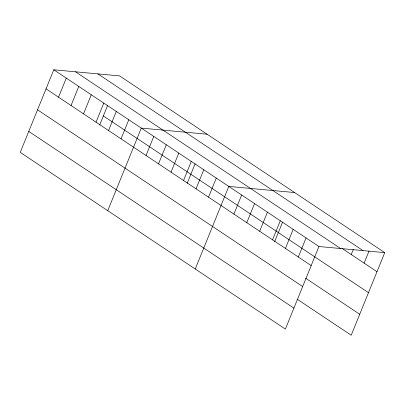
<?xml version="1.0" encoding="UTF-8"?>
<svg xmlns="http://www.w3.org/2000/svg" width="405" height="405" viewBox="0 0 405 405"><rect width="100%" height="100%" fill="white"/><g stroke="black" fill="none" stroke-linecap="round" stroke-linejoin="round"><path stroke-width="0.61" d="M384.75 252.634L119.607 75.902L53.784 69.781L20.25 152.366L285.393 329.098L318.932 246.513L384.75 252.634L351.216 335.218L297.123 299.163M58.538 97.185L66.283 78.114M71.037 105.518L78.783 86.442M83.541 113.851L91.282 94.775M96.041 122.178L103.781 103.108M99.655 125.023L107.603 105.452M108.54 130.511L116.286 111.441M121.039 138.844L128.785 119.769M107.75 210.686L141.284 128.101L207.102 134.222M146.038 155.51L153.784 136.434M158.537 163.838L166.283 144.767M171.037 172.171L178.782 153.1M183.536 180.503L191.281 161.428M187.156 183.349L195.104 163.777M196.035 188.836L203.781 169.761M208.535 197.164L216.28 178.094M195.245 269.011L228.779 186.427L294.602 192.542M233.913 214.083L241.658 195.007M246.792 222.664L254.537 203.594M259.671 231.25L267.416 212.174M272.55 239.836L280.295 220.76M274.651 241.669L282.599 222.097M285.429 248.417L293.174 229.346M298.308 257.003L306.053 237.927M351.246 254.537L353.363 249.338M364.125 263.123L369.056 250.984M97.883 73.882L363.032 250.614M341.977 248.356L377.004 271.704M75.507 71.801L340.651 248.533M53.784 69.781L318.932 246.513M103.351 115.931L368.494 292.668M46.038 88.852L311.187 265.589M305.638 278.205L359.726 314.26M37.528 109.811L302.677 286.548M28.76 131.407L293.908 308.139"/></g></svg>
